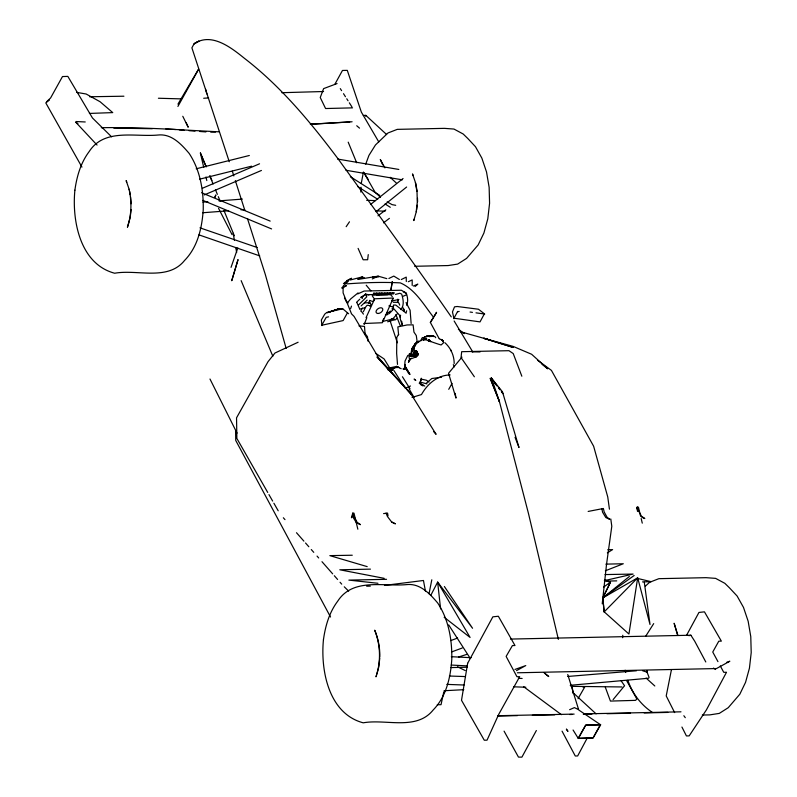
<?xml version="1.0" encoding="UTF-8"?>
<svg xmlns="http://www.w3.org/2000/svg" width="797" height="797" viewBox="0 0 797 797"><rect width="100%" height="100%" fill="white"/><g stroke="black" fill="none" stroke-linecap="round" stroke-linejoin="round"><path stroke-width="1.2" d="M412.188 285.416L412.198 279.946L408.283 281.73M414.659 350.76L416.781 351.168L417.309 351.856L414.659 350.76L416.562 351.069L417.508 352.732L417.07 351.816L414.838 351.338L414.769 352.423C417.17 352.433 415.177 356.398 414.301 353.988C414.43 351.676 416.98 353.719 413.683 352.912C416.801 354.964 414.55 353.838 414.141 356.379L415.376 356.628L413.782 356.08L415.904 354.326L415.058 351.268L416.711 351.567C410.545 351.118 414.091 360.642 416.164 352.443C420.158 352.583 412.408 349.923 415.376 352.722C416.343 352.991 415.974 354.386 415.606 355.024C413.444 357.873 412.985 351.069 415.406 352.055C417.489 354.735 413.155 356.468 414.31 352.922C414.709 349.664 419.033 352.164 417.22 354.685C417.04 358.162 408.881 358.451 410.156 359.706L410.575 358.78M414.868 352.523L413.782 356.08L416.233 356.468C414.749 357.853 418.485 353.878 417.289 352.663C418.325 359.786 412.089 353.858 415.576 352.812M416.014 356.598L413.952 356.259L414.878 355.063C412.736 353.191 415.466 351.148 415.606 353.848C414.858 357.425 414.47 355.831 414.749 354.795M360.872 192.087L361.081 187.195M414.779 356.349C415.566 354.506 415.177 351.816 414.31 352.922L414.002 352.204C417.409 348.827 417.947 357.484 414.141 356.379L415.586 356.687M622.666 637.73L622.776 635.279M410.415 354.087C411.83 353.679 409.389 357.036 412.218 356C407.815 358.481 411.79 350.939 411.262 355.9L410.116 356.418L410.196 354.585L411.75 355.004C409.449 354.117 411.491 353.23 411.461 355.024L410.883 355.362C411.073 358.869 410.754 352.055 412.029 354.506M409.957 356.09L412.089 356.299L410.266 356.478L410.804 354.924L412.368 354.655C409.469 352.752 410.226 355.691 412.328 355.651L410.425 356.389L411.162 354.217M410.256 354.296L410.983 354.506L410.883 355.362C411.481 351.666 409.329 357.315 411.8 356.578L410.027 356.209M414.241 345.589L411.76 348.847L411.003 353.669C414.181 349.863 412.507 343.328 418.266 341.425M416.512 351.517L415.476 351.308C415.765 354.834 414.659 355.253 414.46 352.135C416.074 352.324 416.114 355.92 414.52 355.093L415.028 356.339L413.533 355.572C413.474 354.187 415.446 355.044 414.32 354.705L413.643 355.851L415.795 356.677L414.57 356.389L414.071 355.372L414.191 351.915L415.855 351.726L415.058 351.268L414.599 354.645L413.404 354.894C419.7 350.471 411.362 354.775 415.267 354.795L416.851 355.731M416.074 351.597L414.36 353.36L414.888 354.097L414.261 354.565L417.17 355.034L417.459 353.44L415.954 353.709C414.38 351.158 414.5 354.595 414.191 354.416L413.533 355.572C416.114 351.487 413.105 354.137 415.347 353.798C417.369 348.817 413.175 353.828 415.267 354.795M430.27 335.856C427.59 336.822 433.399 335.975 430.908 335.776C427.292 337.201 432.552 334.75 434.056 336.394L426.515 336.204L434.056 336.394L429.204 335.926L429.434 336.553L433.379 336.234L428.676 335.975L433.349 336.175M423.655 338.805L424.721 336.902L428.547 335.955M414.191 354.416C417.359 350.381 410.923 355.761 417.439 353.838C416.313 350.521 413.882 352.922 414.958 354.725M409.718 355.073L409.837 353.669M415.476 351.308C416.741 353.649 413.733 353.838 414.829 355.223M415.586 343.746L413.733 348.737L414.898 350.859M415.904 354.326L414.848 354.705L414.57 353.081L414.619 351.477L415.855 351.726M413.593 347.612L413.733 348.737L413.832 347.731M602.233 603.787L606.537 564.306L611.797 526.279L610.791 518.957M131.106 209.551L130.2 217.451L127.43 227.245C131.595 215.021 131.894 201.741 129.044 189.208M416.193 211.753L417.299 202.059L417.03 192.117L415.386 182.543M416.682 209.661L417.2 205.148M379.79 658.013L378.754 667.039L376.822 674.083M368.264 254.612L367.646 259.742L363.123 259.772L358.102 248.395M416.233 356.468L414.56 356.418L414.719 355.223L415.367 355.263M443.012 340.767L441.329 339.452L443.142 341.196L442.963 340.658L441.757 340.14L443.012 340.767L443.54 342.79L441.13 344.971C434.923 343.178 428.935 340.777 423.207 338.835L424.163 337.261M647.373 671.024L647.204 672.23L642.521 670.705M351.507 306.098L350.61 308.628M387.153 314.705L387.531 312.265M390.948 290.277L392.283 281.73M386.874 314.825L387.262 312.374M390.819 290.337L392.204 281.769M412.956 349.903L412.697 350.71L412.647 347.382L414.57 345.071M416.751 356.488L416.243 357.016M443.102 340.967L442.753 340.409M383.616 318.84L382.391 321.51L392.642 319.069L397.155 313.948M393.031 298.337L391.805 300.997L398.908 299.453M411.68 356.528L409.997 355.462L411.65 355.352L410.355 354.237L411.581 355.731L409.997 355.462L410.266 356.478M410.425 356.389L410.196 354.585M361.24 183.529L363.432 172.003M429.035 593.735L431.805 579.798M671.423 669.749L666.212 695.93L674.641 712.598M417.439 353.838L414.649 352.483L415.506 352.643M414.34 356.428L414.609 355.183M443.809 691.896L441.03 704.687L437.294 704.737M414.151 355.701L413.533 355.572L414.948 355.183L414.56 356.418M430.549 336.135L433.12 336.165L428.886 336.553M406.679 310.77L405.982 313.36M414.978 352.463L415.267 351.258M416.552 210.787L413.782 220.58L414.301 219.006M406.609 305.201C408.492 301.136 407.566 296.743 406.151 292.718L403.262 291.941M352.932 512.62L351.437 517.771L353.978 513.168L357.843 529.208M636.763 508.625L637.371 506.573M409.997 355.004L411.033 354.097L410.963 354.914L412.388 355.273L411.212 355.801M417.698 354.625L418.017 353.519L417.698 355.631L418.046 354.615M428.318 336.125L427.571 336.015M365.574 116.193L365.833 115.366L363.362 115.445M414.599 352.802C414.669 354.187 414.938 352.085 413.563 353.3L414.261 354.386L415.456 352.832L414.221 353.848L414.42 354.545L414.928 352.932M376.503 675.258L375.985 676.832C381.046 661.769 380.627 644.942 374.7 630.188C378.206 638.626 380.03 647.702 379.761 656.848M366.849 317.634L364.179 324.548M400.622 315.184L400.024 316.927L400.542 319.926L402.415 325.525L401.678 321.201M231.04 267.364L237.825 247.927M428.836 340.11L429.015 341.265L430.778 341.644L429.135 339.711L427.899 340.518L428.597 340.797C430.33 339.801 427.859 342.431 429.344 340.13L428.836 340.11C429.852 342.282 430.28 340.359 428.487 341.086M429.254 341.375L429.503 340.698M365.713 164.162L368.941 155.405L375.487 144.944L387.97 132.979L397.265 129.363L444.397 128.357L453.961 129.054L463.187 134.006L467.769 138.459L475.48 146.718L481.856 158.105L486.509 171.933L489.139 187.315L489.577 203.285L487.794 218.846L483.909 233.023L478.17 244.918L466.584 258.397L457.647 264.096L448.143 265.56L414.649 266.278M415.954 353.928C414.291 354.535 416.373 353.948 416.074 352.115L417.07 351.856M426.993 383.885L420.368 382.152L421.234 378.206M415.058 353.3L413.563 353.3L415.347 353.798L415.107 352.722M412.647 347.382L411.79 349.554L412.388 348.956M393.429 307.632L392.592 309.744L392.004 308.708M404.966 364.727L405.055 366.212L409.867 374.301L405.055 366.212L405.354 364.548M415.665 351.427L415.157 352.673L417.319 352.374L415.825 351.607M423.625 338.466L424.402 337.27M97.045 145.044L75.815 122.28L76.143 121.533L85.239 121.971M409.548 353.519C407.984 354.535 409.648 361.41 410.345 358.799M410.485 356.04L411.382 355.472M410.017 359.517L408.453 362.376L409.758 360.105L408.901 360.314L409.319 360.623M368.453 303.229L369.778 300.349M366.052 317.614L374.7 298.785L393.29 298.018L382.351 322.745L363.751 323.512M363.342 311.757L365.773 306.845L367.088 305.321L368.712 305.39M414.38 354.844L414.271 355.98M415.934 354.127L415.297 353.998L417.449 353.051L414.251 353.35M603.329 596.843L610.532 582.059L603.688 587.07M430.828 595.279L437.643 582.089L472.561 628.265L444.367 586.502M587.379 737.773L577.656 755.964L575.275 756.004L562.054 731.148M457.667 311.388L453.981 318.212L480.013 321.888L484.307 313.988L475.998 312.852M536.361 730.52L521.905 757.15L518.468 757.1L504.073 731.138M686.655 635.129L698.949 612.445L704.458 611.847L721.355 641.137L718.784 641.187L712.747 652.026L717.958 661.64M421.414 339.353L421.703 338.835M360.702 311.189L362.396 308.12M645.869 635.956L653.699 623.613M334.79 84.412L342.471 70.455L347.293 70.375L361.36 112.108L378.764 141.896M637.391 508.954L638.417 507.121L640.619 516.287M177.91 106.439L198.622 69.209M347.482 312.773L343.128 320.573L321.769 325.256L326.202 317.345L328.563 316.837M434.255 316.399L436.567 312.275L430.35 322.426L439.177 338.665M448.731 389.325L452.068 383.387M578.034 698.69L584.689 687.084L583.035 687.114M578.184 738.261L585.705 725.131L600.3 724.752L593.107 737.912L578.383 738.45L585.705 725.131L600.639 724.792L593.107 737.912L578.184 738.261L573.063 730.002M415.596 353.081L415.964 351.836L417.21 352.095M177.95 104.128L198.553 69.2M414.829 353.091L415.665 352.912L415.197 352.503M421.175 380.02L420.069 381.833M411.202 354.007L411.88 354.705M433.379 336.234C429.005 336.454 434.634 336.015 431.556 336.454L428.816 336.204L434.056 336.394M407.795 355.392L405.025 361.031L404.776 364.697M400.791 309.575C404.597 305.301 403.202 299.024 401.658 294.103L399.855 293.266L395.511 294.402M430.35 322.426L433.678 317.425C423.894 305.052 415.436 289.411 400.323 282.885C382.5 281.969 364.548 282.576 346.785 283.901M346.167 226.697L349.475 221.795M414.809 352.045L414.191 351.915C414.43 354.575 415.626 354.456 414.998 356.209L416.662 356.03L415.476 354.237L415.865 353.41M347.562 302.691L350.61 298.995L358.042 292.907M613.122 699.587L624.559 685.749L621.072 680.718M431.944 336.374L433.189 336.254M461.971 357.156L448.542 373.265L456.004 398.101L455.197 393.329M361.101 305.958L367.158 300.13M369.24 303.348L369.868 302.651L370.994 304.344L370.097 306.277L369.39 305.759M358.52 304.952L366.75 296.823L365.554 294.003L361.479 297.62M604.076 611.937L602.811 597.899L637.68 577.825L628.933 634.023L604.226 611.857L637.68 577.825L650.013 624.489L644.305 582.248M392.891 309.874L389.155 313.649L385.449 314.845M356.737 302.143L359.875 299.104M46.535 101.827L50.59 97.971L62.485 76.552L67.835 76.392L92.462 117.976L111.57 136.805M397.075 318.322L395.521 319.746L393.608 320.055L391.357 318.641M645.391 586.134L649.605 582.288L658.9 578.672L706.032 577.676L715.596 578.363L724.832 583.314L729.404 587.778L737.115 596.026L743.501 607.424L748.154 621.242L750.774 636.624L751.212 652.594L749.439 668.165L745.554 682.332L739.815 694.227L728.229 707.706L719.283 713.405L709.778 714.879L702.336 715.039M343.328 285.784L348.299 281.311L343.447 283.543M415.048 286.561L417.837 284.13L413.314 286.033M414.33 354.167L413.404 354.894L414.071 355.372M426.146 383.387L431.795 378.525L441.568 377.22M376.035 211.683L406.619 187.026M629.361 576.49L602.811 597.899L604.226 611.857M370.475 204.55L403.063 178.508M49.444 100.023L45.788 102.893L81.952 167.101M422.061 337.878L422.559 337.49M383.516 222.871L389.394 218.358M377.977 215.818L385.838 209.84M388.458 312.534L390.42 311.039M414.251 353.559L414.938 353.868L413.394 354.506L414.022 355.014M389.075 370.296L390.64 369.18L392.821 370.087M634.163 575.494L602.811 597.899L610.273 582.537L604.913 579.758M415.606 355.024L415.416 355.771L417.02 355.402L415.725 353.689M372.209 295.039L391.048 294.641M401.21 368.732L397.952 367.128L397.026 367.716L396.747 366.371L387.272 368.403M417.02 355.402L415.357 354.595L416.203 352.792L415.157 353.191M394.246 318.959L391.357 320.793L387.601 321.779M344.493 282.716L351.537 278.273L346.625 280.713M410.844 353.958L412.288 354.476L411.362 354.446M405.284 365.444L405.035 367.088L408.841 373.813M607.354 552.849L612.604 549.611L607.752 549.731M360.772 297.261L364.896 295.049M357.793 293.894L364.119 291.035L401.349 290.238L404.806 292.24L405.683 293.635M341.973 288.285L346.466 285.635L341.963 287.538M429.573 336.444L430.191 336.075L429.204 335.926L430.041 335.965M417.13 342.182L419.003 341.086M410.495 355.562L411.601 356.349M411.461 355.024L412.398 354.924L410.883 354.496M516.526 670.636L525.771 665.575L514.972 669.44M420.089 340.967L416.542 343.457L414.301 347.064L413.055 347.811L414.868 343.975L418.305 341.385M421.035 339.781L422.251 339.173M401.289 279.548L406.231 277.117L406.311 281.52M431.556 336.454L432.881 336.274L431.526 336.214M357.893 279.119L362.784 276.748L350.212 280.016M388.886 278.462L393.798 276.091L399.367 279.478M372.309 278.93L378.157 276.151L386.814 278.631M361.18 297.58L362.864 296.783M298.118 342.232L274.975 353.021L268.011 361.708L236.54 417.827L236.858 438.43L267.712 492.426M402.913 296.354L406.042 295M405.255 388.278L410.475 385.997M569.636 709.679L574.418 707.606L578.293 709.489M202.398 188.271L259.543 163.793M204.281 194.936L261.426 170.458M424.721 336.902L425.05 336.733M397.514 364.408L396.647 353.34L396.796 337.42L398.59 334.272L398.58 334.8L397.862 326.9L407.108 324.947L413.105 324.847L413.952 332.09L416.293 335.567L417.259 342.531M403.133 368.692L404.497 368.154L405.284 369.21L403.292 369.429M605.351 570.791L623.294 563.748L605.879 564.127M337.071 83.565L323.612 88.616L320.245 97.513L325.584 108.531L352.543 107.864M450.723 640.599L457.608 638.048M451.919 651.816L462.25 648.011M726.595 662.387L729.833 661.231L716.473 668.553L517.392 672.788M416.662 356.03L415.416 355.771L416.193 353.579L417.289 354.645L415.058 355.073L415.217 356.02L416.452 356.269M458.664 656.987L466.883 654.357M329.44 311.856L338.984 308.887L342.72 308.778L348.628 313.759M412.029 397.414L421.464 394.565C427.431 383.915 437.443 375.178 450.146 374.929M359.616 309.196L364.857 307.742M414.619 352.334L413.832 352.543L414.221 353.111M196.192 168.795L249.322 155.495M199.688 179.166L251.613 166.174M414.081 353.948L413.414 354.107L414.012 354.635M457.767 311.747L459.182 311.408M342.72 308.778L326.86 312.444L324.777 314.088L321.35 319.995L321.958 325.614M604.365 580.644L633.097 574.069L605.023 574.577M430.908 335.776L429.683 336.204M688.877 635.677L690.869 635.229L694.725 641.226L705.793 661.968M387.581 369.36L397.952 367.128M388.747 369.499L394.664 368.224M388.139 370.107L392.891 369.539M389.932 369.858L392.891 369.22M392.443 369.957L389.982 370.485L392.064 370.495M588.156 511.435L603.389 508.496L604.166 511.913L606.985 517.104L609.655 519.295L605.83 517.572L602.582 512.222L601.835 508.526M383.586 513.607L387.571 513.089L388.009 515.858M420.507 340.678L421.703 340.468M414.938 353.868L414.589 354.227M430.529 336.284L432.801 336.025L432.173 336.254M358.092 279.408L378.157 276.151M425.12 336.752L427.571 336.444M471.963 351.846L480.033 351.935M384.473 585.426L423.456 580.485L425.439 591.175M414.211 354.257L413.414 354.107L414.57 353.081M410.047 356.279L410.624 355.711L411.939 356.498L410.794 356.369M414.699 352.742L415.376 352.722M428.119 335.955L428.477 336.354M360.652 278.043L364.269 277.705M372.717 276.938L378.665 276.888M570.224 685.3L648.619 678.227L649.087 677.37L646.636 671.114M415.506 354.037L417.379 354.237M567.773 676.464L636.444 670.765M202.906 202.089L207.848 201.721M218.956 200.874L242.418 199.091M202.697 212.749L228.629 210.777M240.973 209.84L244.679 209.561M428.935 336.324L431.167 336.294M203.693 98.26L208.595 97.921M358.959 325.913L364.508 326.411L365.046 333.694L364.737 333.136L367.437 336.633L368.084 341.236M310.621 124.193L352.095 121.772M310.342 124.262L349.744 121.971M444.059 690.74L463.794 689.684M364.548 302.91L369.868 302.651M89.403 113.433L112.736 112.606L100.083 101.737L86.146 94.006L76.552 92.362M281.849 92.701L323.572 91.516M642.551 581.91L651.059 581.661L637.799 578.502M219.075 131.824C179.853 129.911 140.641 126.952 101.279 127.719M210.727 132.153L215.519 132.053M376.682 294.9L380.03 294.83M380.777 294.81L387.641 294.661M370.456 569.138L339.801 569.785L384.174 578.333M386.545 579.309L348.877 580.116L377.967 583.284M366.67 586.203L370.346 586.124M605.66 581.113L616.729 580.874M510.449 639.074L690.869 635.229M450.933 667.577L467.092 667.228M498.344 715.706L574.139 714.102M584.081 713.883L680.997 711.821M497.557 716.045L517.442 715.616M532.346 715.298L554.712 714.829M569.626 714.51L572.107 714.461M583.294 714.222L591.992 714.032M606.906 713.713L630.507 713.215M644.175 712.926L667.786 712.418M366.032 294.711L383.188 294.352M89.613 96.756L123.914 96.208M352.264 555.23L329.858 555.629L367.198 566.627M393.26 302.292L397.823 302.332L398.998 303.199L399.686 305.141M571.09 686.337L621.949 686.954M113.822 128.138L152.247 128.715M165.876 128.915L175.659 129.512M158.404 98.24L181.427 98.898M366.68 200.326L375.387 200.595M376.393 210.896L385.11 211.165M449.398 676.025L465.418 676.563M518.439 678.327L522.135 678.456M446.818 684.384L464.103 685.012M513.497 686.795L525.851 687.243M451.341 656.698L471.147 657.694M451.202 665.047L467.321 665.913M188.989 130.678L195.026 131.126M199.858 131.475L205.895 131.913M179.295 129.841L184.147 130.27M470.071 312.035L472.442 312.364M337.579 159.051L398.839 169.452M345.978 170.259L402.336 179.833M431.486 336.105L434.744 336.693M411.282 354.267L412.169 354.426M414.928 353.689L413.563 353.3L414.301 353.031L413.832 352.543L415.456 352.832M395.691 205.317L392.104 204.64L387.133 201.89M415.645 353.44L415.964 353.509M415.635 351.925L414.4 351.666L414.53 352.593M417.319 352.374L416.074 352.115L414.649 352.932M415.914 353.151L414.41 352.752L414.619 351.477L415.018 351.796M415.954 353.32L415.376 353.141L416.074 352.115L417.449 353.051M414.888 354.097L413.474 353.699L414.57 354.346M417.289 354.645L415.476 354.237M415.287 354.545L415.855 354.506M415.795 354.685L414.918 354.585M414.261 354.565L415.705 354.864M370.067 300.768L372.966 301.396L373.893 300.539L374.192 298.736L372.329 295.926M408.901 360.314L409.469 360.433M415.068 354.705L414.848 354.705M431.665 336.264L432.293 336.384M388.936 305.879L393.569 307.124M483.819 338.287L513.089 347.402L483.819 338.287L513.178 346.416L531.639 354.276L547.688 368.782L541.99 364.229M462.878 332.399L489.946 340.02M365.554 294.003L368.941 294.96M421.125 379.103L426.335 380.219L429.015 382.042M428.786 341.056L428.368 340.439M199.977 227.852L257.182 247.508M198.911 234.856L259.712 255.877M439.277 338.815L441.339 339.691M201.551 192.735L270.173 221.098M202.856 200.366L271.588 228.918M641.864 517.253L644.813 518.538L641.485 516.237L636.883 507.779L637.55 511.475M391.556 522.135L395.402 523.848L391.407 521.686L387.462 516.526L386.017 513.119M457.498 666.79L465.229 670.556M460.168 331.462L464.492 333.584L458.385 329.34M424.791 386.077L419.322 383.088M396.747 366.371L399.427 367.686M423.406 385.399L419.312 383.128M423.008 385.917L420.318 384.473M75.815 122.28L77.907 123.595M350.351 176.685L379.761 195.414M357.743 186.568L377.698 199.27M385.051 203.952L390.301 207.3M415.446 355.123L414.998 356.209L415.147 355.313M375.995 353.529L384.094 358.929L389.992 368.443M600.639 724.792L578.752 709.997L567.743 674.511M713.504 668.075L715.537 669.51M537.507 360.234L551.424 370.386L593.626 446.21L607.752 496.979L609.436 509.183M441.996 340.219L442.724 340.757M523.639 686.705L561.417 714.68M484.715 314.068L478.459 309.226L457.229 306.496L454.529 306.845L452.457 311.926L453.991 318.77M444.158 617.267L470.081 637.441L437.643 582.089L440.602 608.928M652.295 712.339C640.778 704.747 632.3 693.33 627.867 680.309M409.977 355.88L410.525 356.309M544.869 673.405L548.725 676.543L544.092 672.728M443.172 341.136L442.465 340.449L442.913 340.967M346.326 301.684L348.01 303.079M654.815 685.988L646.138 678.088M391.168 295.528L392.303 296.484M415.795 380.478L414.131 379.063L415.376 380.129M356.727 125.747L359.507 128.138M405.185 312.384L395.81 305.102L393.529 305.002L393.13 307.034M380.468 197.228L375.108 192.296L363.97 172.77L368.493 179.893M572.505 692.175L596.096 713.863M365.833 115.366L386.605 134.524M390.132 177.273L396.338 183.041M344.274 586.801L348.648 591.135M444.826 342.65C450.713 347.91 454.26 355.611 454.16 363.532M405.573 388.109L376.991 356.926L410.515 393.25L436.098 434.315L433.588 431.556M407.247 389.942L411.451 394.525L378.625 357.783L354.057 316.399L351.527 313.869L343.108 292.907L343.099 286.661M283.343 517.761L284.987 519.634M296.494 532.725L303.896 541.133M305.54 543.006L308.828 546.742M311.288 549.551L313.759 552.351M317.047 556.087L318.69 557.96M321.978 561.696L332.668 573.85M334.312 575.723L337.599 579.459M340.06 582.268L341.704 584.131M366.221 285.216L370.934 290.885M393.808 308.778L400.024 315.791L400.164 317.146M491.629 378.436L502.439 391.745L518.996 447.515L515.041 437.304M491.48 378.964L493.004 380.916M494.538 382.859L496.84 385.788M498.364 387.731L499.898 389.683M491.281 377.878L497.119 385.728M498.583 387.691L500.038 389.653M363.452 314.128L361.589 311.607M683.846 715.726L685.281 717.669M451.281 316.897C414.619 263.956 376.503 212.052 338.815 159.838C311.069 122.828 281.301 86.734 244.48 58.36C231.349 47.76 211.325 31.85 194.04 43.885L191.898 47.83L229.257 161.731M474.374 376.782L461.055 357.594L461.672 351.696L508.964 350.69L513.228 353.579L521.836 376.214M393.907 370.535L404.627 387.242M359.537 308.598L356.807 302.422M414.111 397.464L409.04 388.836M448.681 624.898L470.041 658.073M340.299 88.626L341.584 90.649M343.517 93.687L345.45 96.726M346.745 98.758L348.03 100.781M349.325 102.803L351.905 106.858M402.425 376.752L410.007 388.777M402.654 307.104L404.388 311.069L403.79 308.977M454.141 320.982L472.741 351.925M344.473 298.108L347.113 302.701M268.948 494.588L272.644 501.064M273.879 503.226L278.203 510.787M626.661 680.668L636.863 699.029L635.528 700.364L610.432 701.081L605.292 687.153M384.921 167.868L380.299 159.51L382.719 164.869M720.279 665.903L723.756 672.319L726.505 672.269L706.411 709.878L689.176 735.88L686.426 735.94L681.933 727.043M453.294 364.647L454.469 366.809M330.536 617.008L235.743 440.462L235.573 430.559M406.062 302.581L410.106 310.232L411.132 323.462M218.547 208.316L232.076 234.687M209.98 379.013L237.058 433.14M182.782 116.282L188.192 127.221L186.239 122.818M400.413 326.122L395.88 314.546M361.559 296.753L362.336 298.536M450.793 349.933L451.361 351.288M241.142 280.624L272.833 356.219M200.386 152.974L206.134 166.722L200.386 152.974L203.733 167.38M209.97 175.888L211.892 180.471M348.199 142.155L356.677 162.787M209.81 175.968L213.108 184.017M215.469 189.766L217.352 194.368M218.298 196.66L220.181 201.262M223.947 210.458L234.318 235.753M413.115 175.549L412.497 173.935L415.805 183.569L417.14 191.38M126.763 182.204L126.145 180.6L129.463 190.224M390.112 320.852L397.354 342.81M491.39 377.758L499.48 401.768L528.471 513.517L558.378 639.353M232.325 171.176L233.84 175.918M235.354 180.65L244.809 210.269M247.459 218.557L265.232 274.228L286.173 348.458M205.626 89.274L206.851 93.946M398.181 300.907L397.753 299.214L397.823 302.332M625.147 670.197L625.715 672.459M641.177 518.568L642.272 523.151M205.965 176.984L206.802 180.58M404.497 368.154L404.647 368.891M389.823 369.738L390.092 370.924M435.521 337.041L435.67 337.729M233.152 233.262L234.467 240.495M235.782 247.728L236.659 252.549M677.829 635.109L674.132 623.254L677.649 635.448M129.652 191.34L130.22 194.687M130.598 196.919L131.106 203.783M572.007 686.147L573.192 693.41M417.489 198.284L417.588 201.761M74.888 190.184C71.86 220.978 80.198 264.116 114.658 273.232C137.233 269.127 167.818 281.351 184.575 260.45C197.666 247.11 201.98 228.012 203.225 209.95C203.633 190.304 200.137 169.99 189.128 153.373C181.198 144.098 171.485 133.537 158.045 135.022C134.703 137.214 104.317 128.028 89.144 151.609C80.706 162.807 76.791 176.476 74.888 190.184M323.443 639.772C320.414 670.566 328.753 713.704 363.213 722.819C385.788 718.725 416.373 730.939 433.13 710.037C446.22 696.708 450.534 677.609 451.779 659.537C452.188 639.891 448.691 619.588 437.683 602.97C429.752 593.685 420.039 583.125 406.6 584.609C383.257 586.801 352.872 577.616 337.699 601.197C329.261 612.405 325.345 626.063 323.443 639.772M426.554 338.396L426.495 339.183L423.197 340.439L423.317 339.462L426.554 338.396M467.64 663.313L461.513 700.284L484.287 740.234L487.027 740.184L498.763 714.271L519.694 676.653L516.954 676.723L506.135 656.419L512.411 645.58L514.982 645.52L498.344 616.24L492.845 616.838L467.64 663.313M237.974 259.782L231.768 280.614L237.974 259.782M442.963 340.658L443.192 341.375L442.963 340.658M215.748 195.165L214.911 197.257L215.748 195.165M373.763 293.176L373.135 294.392L374.739 294.362L375.367 293.147L373.763 293.176M376.483 293.117L375.855 294.332L377.459 294.302L378.087 293.087L376.483 293.117M379.153 293.067L378.525 294.282L380.129 294.242L380.757 293.027L379.153 293.067M381.753 293.007L381.125 294.223L382.729 294.193L383.357 292.977L381.753 293.007M384.702 292.977L384.024 294.123L385.628 294.093L386.306 292.947L384.702 292.977M387.292 292.927L386.625 294.073L388.229 294.033L388.896 292.888L387.292 292.927M389.962 292.868L389.295 294.013L390.899 293.983L391.566 292.838L389.962 292.868M392.682 292.808L392.004 293.954L393.608 293.924L394.286 292.778L392.682 292.808M195.414 42.958L194.04 43.885L198.951 41.095L195.414 42.958M337.51 309.226L327.268 312.713L338.984 308.887L337.51 309.226M360.383 524.595L356.518 522.882L353.191 517.522L352.523 513.836L357.126 522.294L360.383 524.595M502.957 393.579L501.433 391.626L502.957 393.579M567.843 731.228L566.438 729.215L567.843 731.228M499.231 400.991L490.195 378.326L499.48 401.768L499.231 400.991M378.107 313.49A3.766 2.361 -33.6 0 0 382.789 309.136A3.766 2.361 -33.6 0 0 377.36 309.256A3.766 2.361 -33.6 0 0 378.107 313.49"/></g></svg>
